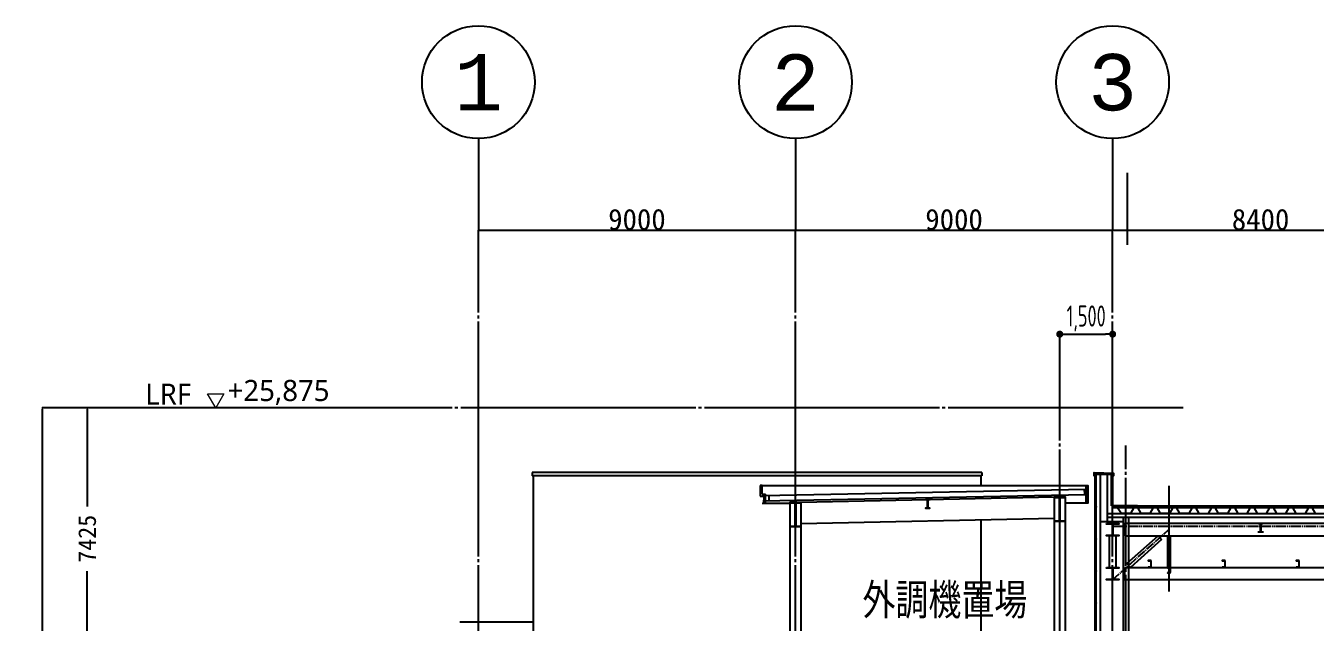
# Model space of a CAD drawing. Header units: millimetres. Extents: x -32710 to 654186, y -254124 to 420220.
# Drawn here: x 16355 to 52950, y 403295 to 420220 of the extents above; entities that cross this region are included whole.
import ezdxf
from ezdxf.enums import TextEntityAlignment as Align

# ---------------------------------------------------------------- set-up
doc = ezdxf.new("R2010")
doc.units = ezdxf.units.MM
doc.header["$LTSCALE"] = 1000
for name, pattern in [('TPH12-SEC-@E$0$CENTERK0', [0.65, 0.5, -0.05, 0.05, -0.05]), ('TPH12-SEC-@E$0$CENTERK3', [2.749, 2.5, -0.083, 0.083, -0.083]), ('TPH12-SEC-@E$0$CENTERK5', [6.916, 6.667, -0.083, 0.083, -0.083]), ('TPH12-SEC-@E$0$PHANTOMK1', [1.415, 1, -0.083, 0.083, -0.083, 0.083, -0.083])]:
    doc.linetypes.add(name, pattern=pattern)
for name, color, linetype in [('TPH12-SEC-@E$0$A-DIM', 8, 'Continuous'), ('TPH12-SEC-@E$0$FLAG', 252, 'Continuous'), ('TPH12-SEC-@E$0$H-SIN', 252, 'TPH12-SEC-@E$0$CENTERK5'), ('TPH12-SEC-@E$0$HATCH', 252, 'Continuous'), ('TPH12-SEC-@E$0$SIAGE1', 252, 'Continuous'), ('TPH12-SEC-@E$0$SIAGE2', 252, 'Continuous'), ('TPH12-SEC-@E$0$SIAGE3', 252, 'Continuous'), ('TPH12-SEC-@E$0$SIN-M', 252, 'Continuous'), ('TPH12-SEC-@E$0$STEEL2', 252, 'Continuous'), ('TPH12-SEC-@E$0$STEEL3', 252, 'Continuous'), ('TPH12-SEC-@E$0$SUGATA2', 252, 'Continuous'), ('TPH12-SEC-@E$0$SUGATA3', 252, 'Continuous'), ('TPH12-SEC-@E$0$TEXT2', 252, 'Continuous')]:
    doc.layers.add(name, color=color, linetype=linetype)
doc.layers.add('TPH12-SEC-@E$0$HOJO1', color=252, linetype='Continuous', plot=False)
doc.layers.add('TPH12-SEC-@E$0$K-SIN', color=252, linetype='TPH12-SEC-@E$0$CENTERK3', plot=False)
doc.styles.add('TPH12-SEC-@E$0$ATS', font='monotxt', dxfattribs={"bigfont": 'BIGFONT'})
doc.styles.add('TPH12-SEC-@E$0$dim-txt', font='isocp.shx', dxfattribs={"width": 0.7, "bigfont": 'chineset.shx'})
doc.styles.add('TPH12-SEC-@E$0$MtXpl_', font='Microsoft JhengHei.ttf')
doc.styles.add('TPH12-SEC-@E$0$STANDARD', font='txt')
doc.styles.add('TPH12-SEC-@E$0$TEXT', font='romans.shx', dxfattribs={"width": 0.85, "bigfont": 'BIGFONT.shx'})
doc.dimstyles.new('TPH12-SEC-@E$0$ARCH-dim-2000', dxfattribs={"dimscale": 2000, "dimtxt": 0.3, "dimasz": 0.1, "dimexe": 0.1, "dimexo": 0.1, "dimgap": 0.05, "dimtad": 1, "dimdec": 0, "dimrnd": 0.1, "dimdsep": 46, "dimlunit": 6, "dimtxsty": 'TPH12-SEC-@E$0$dim-txt', "dimblk": 'TPH12-SEC-@E$0$_Dot', "dimblk1": 'TPH12-SEC-@E$0$_Origin', "dimblk2": 'TPH12-SEC-@E$0$_Origin', "dimcen": 2, "dimclrd": 256, "dimclre": 256, "dimclrt": 256, "dimadec": 0, "dimazin": 0, "dimtfac": 1, "dimtdec": 1, "dimtix": 1, "dimtmove": 2, "dimatfit": 3, "dimldrblk": 'TPH12-SEC-@E$0$_Origin', "dimfxl": 1, "dimtvp": 1, "dimtolj": 1, "dimarcsym": 0})
doc.dimstyles.new('TPH12-SEC-@E$0$生成的_樣式__1', dxfattribs={"dimtxt": 60, "dimasz": 30.4, "dimexe": 0.18, "dimexo": 0.0625, "dimgap": 0, "dimtad": 1, "dimtih": 1, "dimtoh": 1, "dimdec": 1, "dimzin": 0, "dimdsep": 46, "dimtxsty": 'TPH12-SEC-@E$0$STANDARD', "dimblk": 'TPH12-SEC-@E$0$ARROWHEAD_6', "dimblk1": 'TPH12-SEC-@E$0$ARROWHEAD_6', "dimblk2": 'TPH12-SEC-@E$0$ARROWHEAD_6', "dimcen": 0.09, "dimclrd": 12, "dimclre": 12, "dimclrt": 3, "dimazin": 0, "dimtfac": 1, "dimtdec": 4, "dimtmove": 0, "dimatfit": 3, "dimfxl": 1, "dimtolj": 1, "dimtzin": 0, "dimarcsym": 0})
doc.dimstyles.new('TPH12-SEC-@E$0$生成的_樣式__4', dxfattribs={"dimtxt": 60, "dimasz": 30.4, "dimexe": 0.18, "dimexo": 200, "dimgap": 0, "dimtad": 1, "dimdec": 1, "dimzin": 0, "dimdsep": 46, "dimtxsty": 'TPH12-SEC-@E$0$STANDARD', "dimblk": 'TPH12-SEC-@E$0$ARROWHEAD_6', "dimblk1": 'TPH12-SEC-@E$0$ARROWHEAD_6', "dimblk2": 'TPH12-SEC-@E$0$ARROWHEAD_6', "dimcen": 0.09, "dimclrd": 12, "dimclre": 12, "dimclrt": 3, "dimazin": 0, "dimtfac": 1, "dimtdec": 4, "dimtmove": 0, "dimatfit": 3, "dimfxl": 1, "dimtolj": 1, "dimtzin": 0, "dimarcsym": 0})
doc.dimstyles.new('TPH12-SEC-@E$0$生成的_樣式__6', dxfattribs={"dimtxt": 60, "dimasz": 30.4, "dimexe": 0.18, "dimexo": 0.0625, "dimgap": 0, "dimtad": 1, "dimdec": 1, "dimzin": 0, "dimdsep": 46, "dimtxsty": 'TPH12-SEC-@E$0$STANDARD', "dimblk": 'TPH12-SEC-@E$0$ARROWHEAD_6', "dimblk1": 'TPH12-SEC-@E$0$ARROWHEAD_6', "dimblk2": 'TPH12-SEC-@E$0$ARROWHEAD_6', "dimcen": 0.09, "dimclrd": 12, "dimclre": 12, "dimclrt": 3, "dimazin": 0, "dimtfac": 1, "dimtdec": 4, "dimtmove": 0, "dimatfit": 3, "dimfxl": 1, "dimtolj": 1, "dimtzin": 0, "dimarcsym": 0})

# ---------------------------------------------------------------- blocks, each defined once
blk = doc.blocks.new('TPH12-SEC-@E$0$$ISO-BL35900')
at = {"layer": 'TPH12-SEC-@E$0$SIAGE1'}
blk.add_lwpolyline([(-17, 917), (-17, 937, -0.414214), (-17, 937), (-11, 937), (-10, 948, -0.376614), (-8, 950, -0.414214), (-6, 948), (-6, 934, -0.414214), (-6, 933), (-10, 933), (-10, 917), (-6, 917, -0.414214), (-6, 917), (-6, 905), (0, 905, -0.414214), (0, 905), (0, 8, -1), (-5, 8), (-5, 40), (-11, 40), (-12, 31, -0.391902), (-14, 29), (-14, 29, -0.414214), (-16, 31), (-16, 39)], format="xyb", dxfattribs=at)
at = {"layer": 'TPH12-SEC-@E$0$SIAGE2'}
for p, q in [((-17, 937), (-25, 937)), ((-14, 29), (-27, 29))]:
    blk.add_line(p, q, dxfattribs=at)
at = {"layer": 'TPH12-SEC-@E$0$SIAGE2', "color": 7}
blk.add_lwpolyline([(-25, 39), (-25, 31, -0.414214), (-27, 29), (-27, 29, -0.383541), (-29, 31), (-30, 39), (-30, 49), (-34, 49, -0.414214), (-35, 50), (-35, 948, -1), (-31, 948), (-31, 937), (-25, 937, -0.414214), (-25, 937), (-25, 917)], format="xyb", dxfattribs=at)
blk = doc.blocks.new('TPH12-SEC-@E$0$_Dot')
at = {"color": 0, "linetype": 'ByBlock', "lineweight": -2}
blk.add_line((-0.5, 0), (-1, 0), dxfattribs=at)
at = {"color": 0, "linetype": 'ByBlock', "const_width": 0.5}
blk.add_lwpolyline([(-0.25, 0, 1), (0.25, 0, 1)], format="xyb", close=True, dxfattribs=at)
blk = doc.blocks.new('*D2621')
at = {"layer": 'DEFPOINTS', "color": 0, "transparency": 16777216}
for p in [(45700, 411469), (47200, 411469), (47200, 411469)]:
    blk.add_point(p, dxfattribs=at)
at = {"layer": 'TPH12-SEC-@E$0$SIN-M', "lineweight": -2, "transparency": 16777216}
blk.add_line((45900, 411469), (47000, 411469), dxfattribs=at)
at = {"layer": 'TPH12-SEC-@E$0$SIN-M', "lineweight": -2, "transparency": 16777216, "xscale": 200, "yscale": 200, "zscale": 200, "rotation": 180}
blk.add_blockref('TPH12-SEC-@E$0$_Dot', (45700, 411469), dxfattribs=at)
at = {"layer": 'TPH12-SEC-@E$0$SIN-M', "lineweight": -2, "transparency": 16777216, "xscale": 200, "yscale": 200, "zscale": 200}
blk.add_blockref('TPH12-SEC-@E$0$_Dot', (47200, 411469), dxfattribs=at)
at = {"layer": 'TPH12-SEC-@E$0$SIN-M', "transparency": 16777216, "insert": (46450, 411914), "char_height": 600, "attachment_point": 5, "style": 'TPH12-SEC-@E$0$dim-txt'}
blk.add_mtext('\\A1;1,500', dxfattribs=at)
blk = doc.blocks.new('TPH12-SEC-@E$0$_Origin')
at = {"color": 0, "linetype": 'ByBlock', "lineweight": -2}
blk.add_line((0, 0), (-1, 0), dxfattribs=at)
blk.add_circle((0, 0), 0.5, dxfattribs=at)
blk = doc.blocks.new('TPH12-SEC-@E$0$ARROWHEAD_6')
at = {"color": 0, "linetype": 'Continuous', "lineweight": 0}
for p, q in [((0, 0), (-1, 0)), ((-0.5, -0.5), (0.5, 0.5))]:
    blk.add_line(p, q, dxfattribs=at)
blk = doc.blocks.new('*D2865')
at = {"layer": 'DEFPOINTS', "color": 0, "linetype": 'Continuous', "transparency": 16777216}
for p in [(-274476, 23425), (-267156, 23425), (-271733, -2450)]:
    blk.add_point(p, dxfattribs=at)
at = {"layer": 'TPH12-SEC-@E$0$A-DIM', "color": 12, "linetype": 'Continuous', "lineweight": -2, "transparency": 16777216}
for p, q in [((-267356, 23425), (-274476, 23425)), ((-274476, 23395), (-274476, 16485)), ((-274476, -2420), (-274476, 8751)), ((-271933, -2450), (-274476, -2450))]:
    blk.add_line(p, q, dxfattribs=at)
at = {"layer": 'TPH12-SEC-@E$0$A-DIM', "color": 12, "linetype": 'Continuous', "lineweight": -2, "transparency": 16777216, "xscale": 30.40000000000001, "yscale": 30.40000000000001, "zscale": 30.40000000000001}
for p, rotation in [((-274476, 23425), 90), ((-274476, -2450), 270)]:
    blk.add_blockref('TPH12-SEC-@E$0$ARROWHEAD_6', p, dxfattribs=dict(at, rotation=rotation))
at = {"layer": 'TPH12-SEC-@E$0$A-DIM', "color": 3, "linetype": 'Continuous', "lineweight": 0, "transparency": 16777216, "insert": (-274476, 12618), "char_height": 600, "attachment_point": 5, "rotation": 90, "style": 'TPH12-SEC-@E$0$STANDARD'}
blk.add_mtext('\\A1;建築物高度:25,875', dxfattribs=at)
blk = doc.blocks.new('*D2872')
at = {"layer": 'DEFPOINTS', "color": 0, "linetype": 'Continuous', "transparency": 16777216}
for p in [(-273201, 23425), (-270462, 23425), (-269852, 16000)]:
    blk.add_point(p, dxfattribs=at)
at = {"layer": 'TPH12-SEC-@E$0$A-DIM', "color": 12, "linetype": 'Continuous', "lineweight": -2, "transparency": 16777216}
for p, q in [((-270462, 23425), (-273201, 23425)), ((-273201, 23395), (-273201, 20629)), ((-273201, 16030), (-273201, 18796)), ((-269852, 16000), (-273201, 16000))]:
    blk.add_line(p, q, dxfattribs=at)
at = {"layer": 'TPH12-SEC-@E$0$A-DIM', "color": 12, "linetype": 'Continuous', "lineweight": -2, "transparency": 16777216, "xscale": 30.40000000000001, "yscale": 30.40000000000001, "zscale": 30.40000000000001}
for p, rotation in [((-273201, 23425), 90), ((-273201, 16000), 270)]:
    blk.add_blockref('TPH12-SEC-@E$0$ARROWHEAD_6', p, dxfattribs=dict(at, rotation=rotation))
at = {"layer": 'TPH12-SEC-@E$0$A-DIM', "color": 3, "linetype": 'Continuous', "lineweight": 0, "transparency": 16777216, "insert": (-273201, 19713), "char_height": 500, "attachment_point": 5, "rotation": 90, "style": 'TPH12-SEC-@E$0$STANDARD'}
blk.add_mtext('\\A1;7425', dxfattribs=at)
blk = doc.blocks.new('*D2813')
at = {"layer": 'DEFPOINTS', "color": 0, "linetype": 'Continuous', "transparency": 16777216}
for p in [(38200, 414420), (29200, 414000), (38200, 414000)]:
    blk.add_point(p, dxfattribs=at)
at = {"layer": 'TPH12-SEC-@E$0$A-DIM', "color": 12, "linetype": 'Continuous', "lineweight": -2, "transparency": 16777216}
for p, q in [((29200, 414000), (29200, 414420)), ((29230, 414420), (38170, 414420)), ((38200, 414000), (38200, 414420))]:
    blk.add_line(p, q, dxfattribs=at)
at = {"layer": 'TPH12-SEC-@E$0$A-DIM', "color": 12, "linetype": 'Continuous', "lineweight": -2, "transparency": 16777216, "xscale": 30.40000000000001, "yscale": 30.40000000000001, "zscale": 30.40000000000001, "rotation": 180}
blk.add_blockref('TPH12-SEC-@E$0$ARROWHEAD_6', (29200, 414420), dxfattribs=at)
at = {"layer": 'TPH12-SEC-@E$0$A-DIM', "color": 12, "linetype": 'Continuous', "lineweight": -2, "transparency": 16777216, "xscale": 30.40000000000001, "yscale": 30.40000000000001, "zscale": 30.40000000000001}
blk.add_blockref('TPH12-SEC-@E$0$ARROWHEAD_6', (38200, 414420), dxfattribs=at)
at = {"layer": 'TPH12-SEC-@E$0$A-DIM', "color": 3, "linetype": 'Continuous', "lineweight": 0, "transparency": 16777216, "insert": (33700, 414720), "char_height": 600, "attachment_point": 5, "style": 'TPH12-SEC-@E$0$STANDARD'}
blk.add_mtext('\\A1;9000', dxfattribs=at)
blk = doc.blocks.new('*D2814')
at = {"layer": 'DEFPOINTS', "color": 0, "linetype": 'Continuous', "transparency": 16777216}
for p in [(47200, 414420), (38200, 414000), (47200, 414000)]:
    blk.add_point(p, dxfattribs=at)
at = {"layer": 'TPH12-SEC-@E$0$A-DIM', "color": 12, "linetype": 'Continuous', "lineweight": -2, "transparency": 16777216}
for p, q in [((38200, 414000), (38200, 414420)), ((38230, 414420), (47170, 414420)), ((47200, 414000), (47200, 414420))]:
    blk.add_line(p, q, dxfattribs=at)
at = {"layer": 'TPH12-SEC-@E$0$A-DIM', "color": 12, "linetype": 'Continuous', "lineweight": -2, "transparency": 16777216, "xscale": 30.40000000000001, "yscale": 30.40000000000001, "zscale": 30.40000000000001, "rotation": 180}
blk.add_blockref('TPH12-SEC-@E$0$ARROWHEAD_6', (38200, 414420), dxfattribs=at)
at = {"layer": 'TPH12-SEC-@E$0$A-DIM', "color": 12, "linetype": 'Continuous', "lineweight": -2, "transparency": 16777216, "xscale": 30.40000000000001, "yscale": 30.40000000000001, "zscale": 30.40000000000001}
blk.add_blockref('TPH12-SEC-@E$0$ARROWHEAD_6', (47200, 414420), dxfattribs=at)
at = {"layer": 'TPH12-SEC-@E$0$A-DIM', "color": 3, "linetype": 'Continuous', "lineweight": 0, "transparency": 16777216, "insert": (42700, 414720), "char_height": 600, "attachment_point": 5, "style": 'TPH12-SEC-@E$0$STANDARD'}
blk.add_mtext('\\A1;9000', dxfattribs=at)
blk = doc.blocks.new('*D2815')
at = {"layer": 'DEFPOINTS', "color": 0, "linetype": 'Continuous', "transparency": 16777216}
for p in [(55600, 414420), (47200, 414000), (55600, 414000)]:
    blk.add_point(p, dxfattribs=at)
at = {"layer": 'TPH12-SEC-@E$0$A-DIM', "color": 12, "linetype": 'Continuous', "lineweight": -2, "transparency": 16777216}
for p, q in [((47200, 414000), (47200, 414420)), ((47230, 414420), (55570, 414420)), ((55600, 414000), (55600, 414420))]:
    blk.add_line(p, q, dxfattribs=at)
at = {"layer": 'TPH12-SEC-@E$0$A-DIM', "color": 12, "linetype": 'Continuous', "lineweight": -2, "transparency": 16777216, "xscale": 30.40000000000001, "yscale": 30.40000000000001, "zscale": 30.40000000000001, "rotation": 180}
blk.add_blockref('TPH12-SEC-@E$0$ARROWHEAD_6', (47200, 414420), dxfattribs=at)
at = {"layer": 'TPH12-SEC-@E$0$A-DIM', "color": 12, "linetype": 'Continuous', "lineweight": -2, "transparency": 16777216, "xscale": 30.40000000000001, "yscale": 30.40000000000001, "zscale": 30.40000000000001}
blk.add_blockref('TPH12-SEC-@E$0$ARROWHEAD_6', (55600, 414420), dxfattribs=at)
at = {"layer": 'TPH12-SEC-@E$0$A-DIM', "color": 3, "linetype": 'Continuous', "lineweight": 0, "transparency": 16777216, "insert": (51400, 414720), "char_height": 600, "attachment_point": 5, "style": 'TPH12-SEC-@E$0$STANDARD'}
blk.add_mtext('\\A1;8400', dxfattribs=at)
blk = doc.blocks.new('TPH12-SEC-@E$0$A$C9ff6b36b')
at = {"layer": 'TPH12-SEC-@E$0$A-DIM', "color": 3, "lineweight": 0}
for p, q in [((-269551.9, 23425), (-269783.9, 23825)), ((-269783.9, 23825), (-269319.9, 23825)), ((-269319.9, 23825), (-269551.9, 23425))]:
    blk.add_line(p, q, dxfattribs=at)
at = {"layer": 'TPH12-SEC-@E$0$A-DIM', "color": 12, "lineweight": 0}
for q in [(-269851.9, 23425), (-268751.9, 23425)]:
    blk.add_line((-269551.9, 23425), q, dxfattribs=at)
at = {"color": 3, "style": 'TPH12-SEC-@E$0$MtXpl_'}
blk.add_text('LRF', height=600, dxfattribs=at).set_placement((-271554.08, 23515.81))
at = {"layer": 'TPH12-SEC-@E$0$A-DIM', "color": 3, "style": 'TPH12-SEC-@E$0$MtXpl_'}
blk.add_text('+25,875', height=600, dxfattribs=at).set_placement((-269217.13, 23620.82))
at = {"layer": 'TPH12-SEC-@E$0$A-DIM', "color": 12, "linetype": 'Continuous', "lineweight": 0}
dim = blk.add_linear_dim(base=(-274476.16, 23425), p1=(-271733.02, -2450), p2=(-267155.98, 23425), angle=90, text='建築物高度:25,875', dimstyle='TPH12-SEC-@E$0$生成的_樣式__4', override={"dimtxt": 600}, dxfattribs=at)
dim.commit()
dim.dimension.update_dxf_attribs({"geometry": '*D2865', "text_midpoint": (-274476.16, 12617.65), "dimtype": 128, "text_rotation": 90})
dim = blk.add_linear_dim(base=(-273200.66, 23425), p1=(-269851.9, 16000), p2=(-270462.2, 23425), angle=90, dimstyle='TPH12-SEC-@E$0$生成的_樣式__6', override={"dimtxt": 500, "dimdec": 0}, dxfattribs=at)
dim.commit()
dim.dimension.update_dxf_attribs({"geometry": '*D2872', "text_midpoint": (-273200.66, 19712.5), "dimtype": 128, "text_rotation": 90})
blk = doc.blocks.new('TPH12-SEC-@E')
at = {"layer": 'DEFPOINTS'}
blk.add_line((48800, 407164.1), (48800, 404164.1), dxfattribs=at)
at = {"layer": 'TPH12-SEC-@E$0$FLAG'}
for p, q in [((29200, 417020), (29200, 414420)), ((38200, 417020), (38200, 414420)), ((47200, 417020), (47200, 414420))]:
    blk.add_line(p, q, dxfattribs=at)
for centre in [(29200, 418620), (38200, 418620), (47200, 418620)]:
    blk.add_circle(centre, 1600, dxfattribs=at)
at = {"layer": 'TPH12-SEC-@E$0$H-SIN'}
for p, q in [((29200, 377500), (29200, 414000)), ((38200, 377500), (38200, 414000)), ((47200, 377500), (47200, 414000)), ((45700, 401531.5), (45700, 411469.1)), ((49200, 409375), (18729.6, 409375))]:
    blk.add_line(p, q, dxfattribs=at)
at = {"layer": 'TPH12-SEC-@E$0$HATCH'}
blk.add_lwpolyline([(48588.7, 405638.1), (47705.1, 404850), (47605.3, 404961.9), (48488.9, 405750)], close=True, dxfattribs=at)
at = {"layer": 'TPH12-SEC-@E$0$HOJO1'}
blk.add_line((47626.2, 414000), (47626.2, 416048.1), dxfattribs=at)
at = {"layer": 'TPH12-SEC-@E$0$K-SIN'}
blk.add_line((47575, 382900), (47575, 408310), dxfattribs=at)
at = {"layer": 'TPH12-SEC-@E$0$SIAGE1'}
for p, q in [((47183, 407452.4), (47183, 407471.5)), ((47183.5, 407472), (47189, 407472)), ((47189, 407472), (47189.9, 407483.2)), ((47193.5, 407468), (47190, 407468)), ((47190, 407468), (47190, 407452)), ((47190, 407452), (47193.5, 407452)), ((47194, 407483), (47194, 407468.5)), ((47194, 407451.5), (47194, 407440)), ((47194, 407440), (47199.5, 407440)), ((47200, 407439.5), (47200, 406610)), ((37250, 407175), (37200, 407175)), ((37200, 407175), (37200, 406875)), ((46427, 407069.5), (46430, 406919.6)), ((37200, 406875), (37300, 406875)), ((37270, 406736.4), (46430, 406919.6)), ((37300, 406875), (37300, 406675)), ((37350, 406675), (37300, 406675)), ((47165, 406600), (47165, 406750)), ((47905, 406600), (47165, 406600)), ((47940.8, 406500), (47905, 406600)), ((47164, 406550), (47340, 406550)), ((47340, 406550), (47450, 406380)), ((47720, 406380), (47450, 406380)), ((47500, 406275), (47500, 402130)), ((47650, 406275), (47650, 394100)), ((47720, 406380), (47815, 406550)), ((47905, 406550), (47815, 406550)), ((47905, 406550), (48000, 406380)), ((48270, 406380), (48000, 406380)), ((48270, 406380), (48365, 406550)), ((48455, 406550), (48365, 406550)), ((48455, 406550), (48550, 406380)), ((48820, 406380), (48550, 406380)), ((48820, 406380), (48915, 406550)), ((49005, 406550), (48915, 406550)), ((49005, 406550), (49100, 406380)), ((49370, 406380), (49100, 406380)), ((49370, 406380), (49465, 406550)), ((49555, 406550), (49465, 406550)), ((49555, 406550), (49650, 406380)), ((50470, 406380), (50200, 406380))]:
    blk.add_line(p, q, dxfattribs=at)
for points in [[(46700, 407445), (46675, 407445), (46675, 407545), (47225, 407525), (47225, 407445), (47200, 407445)], [(46450, 407175), (46500, 407175), (46500, 406675), (46450, 406675)], [(49650, 406380), (49920, 406380), (50015, 406550), (50105, 406550), (50200, 406380)], [(50200, 406380), (50470, 406380), (50565, 406550), (50655, 406550), (50750, 406380)], [(50750, 406380), (51020, 406380), (51115, 406550), (51205, 406550), (51300, 406380)], [(51300, 406380), (51570, 406380), (51665, 406550), (51755, 406550), (51850, 406380)], [(51850, 406380), (52120, 406380), (52215, 406550), (52305, 406550), (52400, 406380)], [(52400, 406380), (52670, 406380), (52765, 406550), (52855, 406550), (52950, 406380)]]:
    blk.add_lwpolyline(points, dxfattribs=at)
for centre, radius, start, end in [((47183.5, 407471.5), 0.5, 90, 180), ((47192, 407482.9), 2.14, 89.48926, 172.0375), ((47192, 407483), 2, 360, 90), ((47193.5, 407468.5), 0.5, 270, 360), ((47193.5, 407451.5), 0.5, 360, 90), ((47199.5, 407439.5), 0.5, 360, 90)]:
    blk.add_arc(centre, radius, start, end, dxfattribs=at)
at = {"layer": 'TPH12-SEC-@E$0$SIAGE2'}
for p, q in [((47183.5, 407472), (47174.5, 407472)), ((47200, 406610), (47165, 406610))]:
    blk.add_line(p, q, dxfattribs=at)
blk.add_lwpolyline([(47165, 406610), (47165, 407483, -1), (47169, 407483), (47169, 407472), (47174.5, 407472, -0.4142136), (47175, 407471.5), (47175, 407452.4)], format="xyb", dxfattribs=at)
at = {"layer": 'TPH12-SEC-@E$0$SIAGE3'}
for p, q in [((47200, 407485), (46735, 407485)), ((47050, 406380), (156500, 406380)), ((47340, 406550), (47450, 406380))]:
    blk.add_line(p, q, dxfattribs=at)
at = {"layer": 'TPH12-SEC-@E$0$STEEL2'}
for points in [[(38050, 406700), (38350, 406700), (38350, 406676), (38224.5, 406676, 0.4142136), (38206.5, 406658), (38206.5, 406042, 0.4142136), (38224.5, 406024), (38350, 406024), (38350, 406000), (38050, 406000), (38050, 406024), (38175.5, 406024, 0.4142136), (38193.5, 406042), (38193.5, 406658, 0.4142136), (38175.5, 406676), (38050, 406676)], [(41888, 406775), (42012, 406775), (42012, 406767), (41960.5, 406767, 0.4142136), (41952.5, 406759), (41952.5, 406543, 0.4142136), (41960.5, 406535), (42012, 406535), (42012, 406527), (41888, 406527), (41888, 406535), (41939.5, 406535, 0.4142136), (41947.5, 406543), (41947.5, 406759, 0.4142136), (41939.5, 406767), (41888, 406767)], [(45550, 406850), (45850, 406850), (45850, 406826), (45724.5, 406826, 0.4142136), (45706.5, 406808), (45706.5, 406192, 0.4142136), (45724.5, 406174), (45850, 406174), (45850, 406150), (45550, 406150), (45550, 406174), (45675.5, 406174, 0.4142136), (45693.5, 406192), (45693.5, 406808, 0.4142136), (45675.5, 406826), (45550, 406826)], [(47025, 406100), (47375, 406100), (47375, 406081), (47219, 406081, 0.4142136), (47206, 406068), (47206, 405782, 0.4142136), (47219, 405769), (47375, 405769), (47375, 405750), (47025, 405750), (47025, 405769), (47181, 405769, 0.4142136), (47194, 405782), (47194, 406068, 0.4142136), (47181, 406081), (47025, 406081)], [(51338, 406100), (51462, 406100), (51462, 406092), (51410.5, 406092, 0.4142136), (51402.5, 406084), (51402.5, 405868, 0.4142136), (51410.5, 405860), (51462, 405860), (51462, 405852), (51338, 405852), (51338, 405860), (51389.5, 405860, 0.4142136), (51397.5, 405868), (51397.5, 406084, 0.4142136), (51389.5, 406092), (51338, 406092)], [(47025, 404850), (47375, 404850), (47375, 404831), (47219, 404831, 0.4142136), (47206, 404818), (47206, 404532, 0.4142136), (47219, 404519), (47375, 404519), (47375, 404500), (47025, 404500), (47025, 404519), (47181, 404519, 0.4142136), (47194, 404532), (47194, 404818, 0.4142136), (47181, 404831), (47025, 404831)], [(48290, 405050), (48210, 405050), (48210, 405046.5, 0.4142136), (48217.5, 405039), (48275, 405039, -0.4142136), (48282.5, 405031.5), (48282.5, 404868.5, -0.4142136), (48275, 404861), (48217.5, 404861, 0.4142136), (48210, 404853.5), (48210, 404850), (48290, 404850)], [(48837.5, 404846), (48762.5, 404846), (48762.5, 404842.5, 0.4142136), (48769, 404836), (48824.5, 404836, -0.4142136), (48831, 404829.5), (48831, 404712.5, -0.4142136), (48824.5, 404706), (48769, 404706, 0.4142136), (48762.5, 404699.5), (48762.5, 404696), (48837.5, 404696)], [(50390, 405050), (50310, 405050), (50310, 405046.5, 0.4142136), (50317.5, 405039), (50375, 405039, -0.4142136), (50382.5, 405031.5), (50382.5, 404868.5, -0.4142136), (50375, 404861), (50317.5, 404861, 0.4142136), (50310, 404853.5), (50310, 404850), (50390, 404850)], [(52490, 405050), (52410, 405050), (52410, 405046.5, 0.4142136), (52417.5, 405039), (52475, 405039, -0.4142136), (52482.5, 405031.5), (52482.5, 404868.5, -0.4142136), (52475, 404861), (52417.5, 404861, 0.4142136), (52410, 404853.5), (52410, 404850), (52490, 404850)]]:
    blk.add_lwpolyline(points, format="xyb", close=True, dxfattribs=at)
at = {"layer": 'TPH12-SEC-@E$0$STEEL3'}
for p, q in [((46850, 407485), (46850, 402130)), ((47050, 407485), (47050, 406150)), ((38350, 406700), (45550, 406850)), ((38350, 406100), (45550, 406250)), ((46850, 406150), (47500, 406150))]:
    blk.add_line(p, q, dxfattribs=at)
at = {"layer": 'TPH12-SEC-@E$0$STEEL3', "linetype": 'TPH12-SEC-@E$0$CENTERK0', "ltscale": 0.5}
blk.add_line((47200, 404500), (48800, 405927), dxfattribs=at)
at = {"layer": 'TPH12-SEC-@E$0$STEEL3', "linetype": 'TPH12-SEC-@E$0$PHANTOMK1', "ltscale": 0.3}
for p, q in [((47206, 406025), (51397.5, 406025)), ((51402.5, 406025), (55594, 406025))]:
    blk.add_line(p, q, dxfattribs=at)
at = {"layer": 'TPH12-SEC-@E$0$STEEL3'}
for points in [[(38350, 402610), (38050, 402610), (38050, 406700), (38350, 406700)], [(45850, 402610), (45550, 402610), (45550, 406850), (45850, 406850)], [(47550, 405750), (63650, 405750), (63650, 406100), (47550, 406100)], [(47300, 404850), (47300, 405750), (47100, 405750), (47100, 404850)], [(48767.5, 404850), (48767.5, 405750), (48832.5, 405750), (48832.5, 404850)], [(47550, 404850), (63650, 404850), (63650, 404500), (47550, 404500)]]:
    blk.add_lwpolyline(points, close=True, dxfattribs=at)
at = {"layer": 'TPH12-SEC-@E$0$SUGATA2'}
blk.add_line((47050, 406275), (156500, 406275), dxfattribs=at)
at = {"layer": 'TPH12-SEC-@E$0$SUGATA3'}
for p, q in [((43485, 407545), (30725, 407545)), ((30725, 407545), (30725, 407445)), ((43485, 407445), (30725, 407445)), ((30750, 407445), (30750, 402885)), ((43460, 407445), (43460, 407175)), ((43485, 407545), (43485, 407445)), ((37250, 407175), (46450, 407175)), ((37250, 406925), (37250, 407175)), ((37270, 406886.4), (46427, 407069.5)), ((46397, 407068.9), (46400, 406919)), ((46450, 406675), (46450, 407175)), ((37250, 406925), (37350, 406925)), ((37250, 406675), (38050, 406675)), ((37350, 406675), (37350, 406925)), ((37450, 406740), (37450, 406890)), ((46450, 406675), (45850, 406675)), ((47200, 406600), (155935, 406600)), ((47200, 406550), (155935, 406550)), ((43460, 406206.5), (43460, 402884.5)), ((30750, 403295), (28675, 403295))]:
    blk.add_line(p, q, dxfattribs=at)
blk.add_blockref('TPH12-SEC-@E$0$A$C9ff6b36b', (291300, 385950))
at = {"layer": 'TPH12-SEC-@E$0$SIAGE1', "xscale": -1}
for p in [(46700, 406535), (46700, 405625), (46700, 404715), (46700, 403805), (46700, 402895)]:
    blk.add_blockref('TPH12-SEC-@E$0$$ISO-BL35900', p, dxfattribs=at)
at = {"layer": 'TPH12-SEC-@E$0$FLAG', "style": 'TPH12-SEC-@E$0$ATS'}
for s, p in [('1', (29200, 418620)), ('2', (38200, 418620)), ('3', (47200, 418620))]:
    blk.add_text(s, height=1600, dxfattribs=at).set_placement(p, align=Align.MIDDLE)
at = {"layer": 'TPH12-SEC-@E$0$TEXT2', "style": 'TPH12-SEC-@E$0$TEXT', "width": 0.85}
blk.add_text('外調機置場', height=1000, dxfattribs=at).set_placement((42439.3, 403900.3), align=Align.MIDDLE_CENTER)
at = {"layer": 'TPH12-SEC-@E$0$A-DIM', "color": 12, "linetype": 'Continuous', "lineweight": 0}
for base, p1, p2, picture, middle in [((38200, 414420), (29200, 414000), (38200, 414000), '*D2813', (33700, 414420)), ((47200, 414420), (38200, 414000), (47200, 414000), '*D2814', (42700, 414420)), ((55600, 414420), (47200, 414000), (55600, 414000), '*D2815', (51400, 414420))]:
    dim = blk.add_linear_dim(base=base, p1=p1, p2=p2, dimstyle='TPH12-SEC-@E$0$生成的_樣式__1', override={"dimtxt": 600, "dimdec": 0}, dxfattribs=at)
    dim.commit()
    dim.dimension.update_dxf_attribs({"geometry": picture, "text_midpoint": middle, "dimtype": 128})
at = {"layer": 'TPH12-SEC-@E$0$SIN-M'}
dim = blk.add_linear_dim(base=(47200, 411469.1), p1=(45700, 411469.1), p2=(47200, 411469.1), dimstyle='TPH12-SEC-@E$0$ARCH-dim-2000', dxfattribs=at)
dim.commit()
dim.dimension.update_dxf_attribs({"geometry": '*D2621', "text_midpoint": (46450, 411914.1)})

msp = doc.modelspace()

# ---------------------------------------------------------------- block references
msp.add_blockref('TPH12-SEC-@E', (0, 0))

doc.saveas('drawing.dxf')
